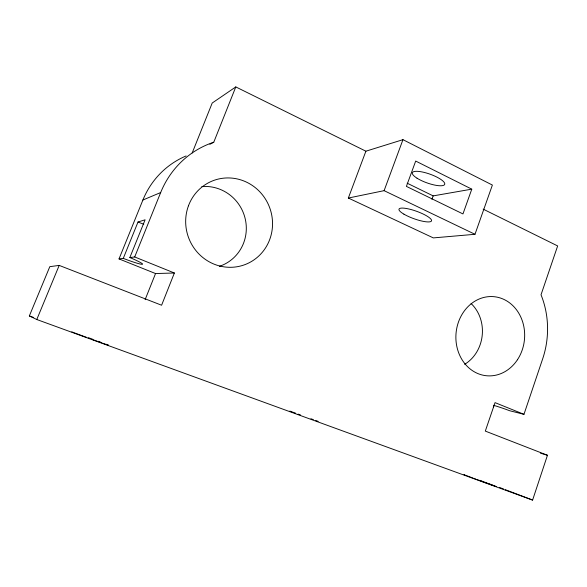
<?xml version="1.0" encoding="UTF-8"?>
<svg xmlns="http://www.w3.org/2000/svg" width="587" height="587" viewBox="0 0 587 587"><rect width="100%" height="100%" fill="white"/><g stroke="black" fill="none" stroke-linecap="round" stroke-linejoin="round"><path stroke-width="0.88" d="M186.108 155.951A83.97 81.358 69.6 0 0 142.898 200.013L119.022 258.911L123.285 258.375L138.011 222.011L145.099 219.795L129.844 257.561L134.702 256.959L174.376 272.999L161.601 305.225L59.199 265.405L49.814 266.659L29.35 315.923L36.79 319.519L532.6 500.08L547.458 455.263L485.31 431.093L495.039 402.631L523.971 414.327L542.689 358.789A82.121 71.519 -85.3 0 0 541.023 294.784L557.65 245.938L483.174 209.141M493.396 407.099L493.983 405.39M365.892 151.197L348.348 198.039L433.316 237.904L474.986 234.294L492.383 185.066L402.961 139.662L365.892 151.197L235.791 86.92L212.208 103.026L192.191 152.958M471.787 189.153L462.96 213.932L406.409 186.387L415.691 161.058L471.787 189.153L433.155 195.889L407.187 183.195M431.929 199.294L433.155 195.889M348.348 198.039L384.111 190.658L402.961 139.662M142.898 200.013L160.669 192.543A91.557 87.911 73.6 0 1 213.763 142.23L235.791 86.92M145.121 299.649L155.54 273.549L174.376 272.999M134.702 256.959L160.669 192.543M36.79 319.519L59.199 265.405M209.852 144.299L213.763 142.23M523.971 414.327L509.663 410.731A17.331 1.174 19.5 0 0 493.432 405.279M496.47 486.652L496 486.418M540.517 453.201L547.458 455.263M464.434 474.766L463.965 474.626L464.611 474.898M108.522 345.281L102.461 343.146M495.024 486.153L489.228 484.062M101.712 342.874L92.937 339.704M29.35 315.923L33.65 317.486M488.435 483.776L480.966 481.032M88.41 337.679L92.614 339.22M86.839 337.466L75.092 333.115M479.733 480.313L483.93 481.868M476.629 479.425L480.247 480.768M98.227 341.289L100.428 342.104M484.723 482.162L487.107 483.05M473.371 478.214L475.815 479.124M487.907 483.343L490.695 484.392M469.754 476.857L472.557 477.913M491.392 484.657L493.462 485.442M467.017 475.822L469.05 476.593M499.383 487.415L503.639 489.044M505.348 489.69L532.6 500.08M106.188 344.261L108.155 345.009M71.79 331.853L74.358 332.836M494.151 485.698L495.384 486.175M465.19 475.118L466.342 475.565M123.285 258.375L125.046 259.065A20.743 1.629 21.3 0 0 142.281 264.304A20.743 1.629 21.3 0 0 131.583 258.287L129.844 257.561M138.011 222.011L139.75 222.708A20.626 2.429 21.8 0 0 143.778 224.19M119.022 258.911L155.54 273.549M384.111 190.658L474.986 234.294M471.09 303.538A36.724 32.38 -84.8 0 1 464.647 364.307M201.84 186.585A41.171 39.96 64.2 0 1 245.337 219.34A41.171 39.96 64.2 0 1 219.355 266.351M318.161 421.371A82.055 0.587 20.2 0 1 315.733 420.497M313.304 419.617A82.055 0.587 20.2 0 1 310.956 418.766M300.529 414.987A82.055 0.587 20.2 0 1 298.115 414.106M295.665 413.211A82.055 0.587 20.2 0 1 289.809 411.076M188.464 205.795A44.898 43.233 69.3 0 0 236.143 266.887A44.898 43.233 69.3 0 0 262.719 195.178A44.898 43.233 69.3 0 0 188.464 205.795M517.433 359.765A39.711 34.354 -85 0 0 494.98 296.795A39.711 34.354 -85 0 0 458.41 352.09A39.711 34.354 -85 0 0 517.433 359.765M403.9 214.145A17.287 3.94 19.8 0 0 431.085 221.387A17.287 3.94 19.8 0 0 410.805 209.478A17.287 3.94 19.8 0 0 403.9 214.145M417.027 178.199A17.192 4.615 19.7 0 0 444.22 184.978A17.192 4.615 19.7 0 0 424.298 172.439A17.192 4.615 19.7 0 0 417.027 178.199"/></g></svg>
